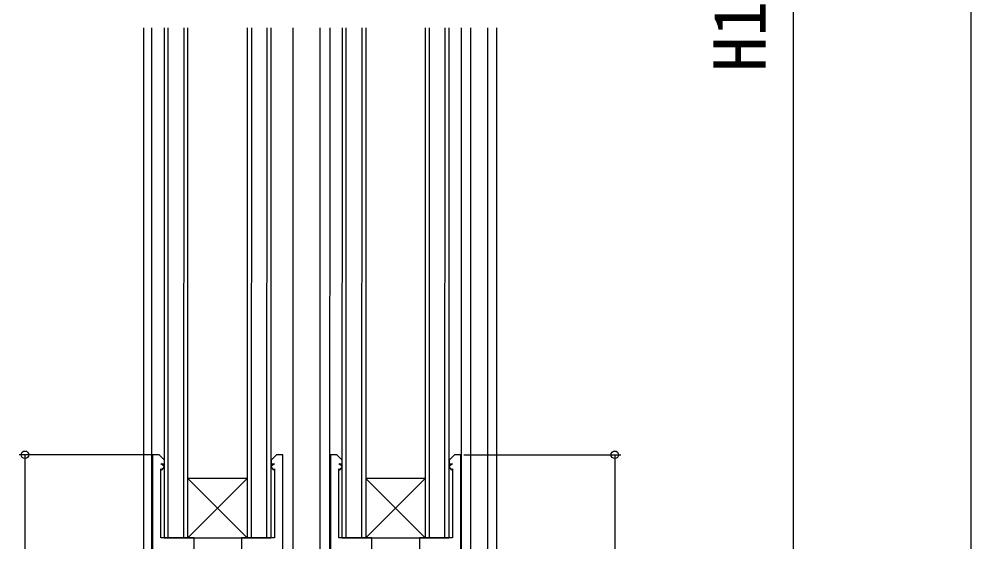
# Model space of a CAD drawing. Units: millimetres, scale not verified. Extents: x -525 to 525, y -782 to 777.
# Drawn here: x -426 to -265.5, y -534.3 to -446.1 of the extents above; entities that cross this region are included whole.
import ezdxf
from ezdxf.enums import TextEntityAlignment as Align

# ---------------------------------------------------------------- set-up
doc = ezdxf.new("R2010")
doc.units = ezdxf.units.MM
doc.header["$LTSCALE"] = 4
for name, color, linetype in [('0-2_YKK_11', 7, 'Continuous'), ('0-3_YKK_12', 2, 'Continuous'), ('0-6_YKK_D', 6, 'Continuous')]:
    doc.layers.add(name, color=color, linetype=linetype)
doc.styles.add('ＭＳ ゴシック', font='')
doc.styles.get('ＭＳ ゴシック').set_extended_font_data('MS Gothic')

msp = doc.modelspace()

# ---------------------------------------------------------------- linework, layer by layer
at = {"layer": '0-2_YKK_11'}
for points in [[(-396.542, -536.595), (-396.542, -533.595), (-402.142, -533.595), (-402.142, -521.954), (-401.895, -522.13), (-401.489, -521.56), (-402.142, -521.095), (-401.542, -521.095), (-401.542, -520.495), (-402.442, -519.595), (-403.542, -519.595), (-403.542, -589.095)], [(-381.542, -589.095), (-381.542, -519.595), (-382.642, -519.595), (-383.542, -520.495), (-383.542, -521.095), (-382.942, -521.095), (-383.595, -521.56), (-383.189, -522.13), (-382.942, -521.954), (-382.942, -533.595), (-388.542, -533.595), (-388.542, -536.595)], [(-366.542, -536.595), (-366.542, -533.595), (-372.142, -533.595), (-372.142, -521.954), (-371.895, -522.13), (-371.489, -521.56), (-372.142, -521.095), (-371.542, -521.095), (-371.542, -520.495), (-372.442, -519.595), (-373.542, -519.595), (-373.542, -589.095)], [(-351.542, -589.095), (-351.542, -519.595), (-352.642, -519.595), (-353.542, -520.495), (-353.542, -521.095), (-352.942, -521.095), (-353.595, -521.56), (-353.189, -522.13), (-352.942, -521.954), (-352.942, -533.595), (-358.542, -533.595), (-358.542, -536.595)]]:
    msp.add_lwpolyline(points, dxfattribs=at)
at = {"layer": '0-3_YKK_12'}
for p, q in [((-405.042, -447.595), (-405.042, -587.095)), ((-403.642, -587.095), (-403.642, -447.595)), ((-401.57, -447.595), (-401.595, -533.595)), ((-400.895, -533.595), (-400.87, -447.595)), ((-398.27, -447.595), (-398.295, -533.595)), ((-397.595, -533.595), (-397.57, -447.595)), ((-387.57, -447.595), (-387.595, -533.595)), ((-386.87, -447.595), (-386.895, -533.595)), ((-384.27, -447.595), (-384.295, -533.595)), ((-383.57, -447.595), (-383.595, -533.595)), ((-379.842, -587.095), (-379.842, -447.595)), ((-375.243, -587.095), (-375.243, -447.595)), ((-373.657, -587.095), (-373.598, -447.595)), ((-371.569, -447.595), (-371.594, -533.595)), ((-370.894, -533.595), (-370.869, -447.595)), ((-368.269, -447.595), (-368.294, -533.595)), ((-367.569, -447.595), (-367.594, -533.595)), ((-357.569, -447.595), (-357.594, -533.595)), ((-356.869, -447.595), (-356.894, -533.595)), ((-354.269, -447.595), (-354.294, -533.595)), ((-353.569, -447.595), (-353.594, -533.595)), ((-351.417, -587.095), (-351.417, -447.595)), ((-349.843, -587.095), (-349.843, -447.595)), ((-347.042, -447.595), (-347.042, -591.095)), ((-345.542, -447.595), (-345.542, -591.095)), ((-387.595, -523.595), (-397.595, -533.595)), ((-357.594, -523.595), (-367.594, -533.595)), ((-401.595, -533.595), (-383.595, -533.595)), ((-371.594, -533.595), (-353.594, -533.595))]:
    msp.add_line(p, q, dxfattribs=at)
for points in [[(-387.595, -523.595), (-397.595, -523.595), (-387.595, -533.595)], [(-357.594, -523.595), (-367.594, -523.595), (-357.594, -533.595)]]:
    msp.add_lwpolyline(points, dxfattribs=at)
at = {"layer": '0-6_YKK_D'}
for p, q in [((-265.542, -6.595), (-265.542, -585.594)), ((-295.542, -306.595), (-295.542, -585.594)), ((-403.846, -519.595), (-426.042, -519.595)), ((-425.042, -519.595), (-425.042, -589.095)), ((-351.042, -519.595), (-324.592, -519.595)), ((-325.592, -519.595), (-325.592, -582.095))]:
    msp.add_line(p, q, dxfattribs=at)
for centre in [(-425.042, -519.595), (-325.592, -519.595)]:
    msp.add_circle(centre, 0.637, dxfattribs=at)

# ---------------------------------------------------------------- texts
at = {"layer": '0-6_YKK_D', "style": 'ＭＳ ゴシック'}
msp.add_text('H1', height=8.798, rotation=90, dxfattribs=at).set_placement((-297.542, -455.026), align=Align.BOTTOM_LEFT)

doc.saveas('drawing.dxf')
